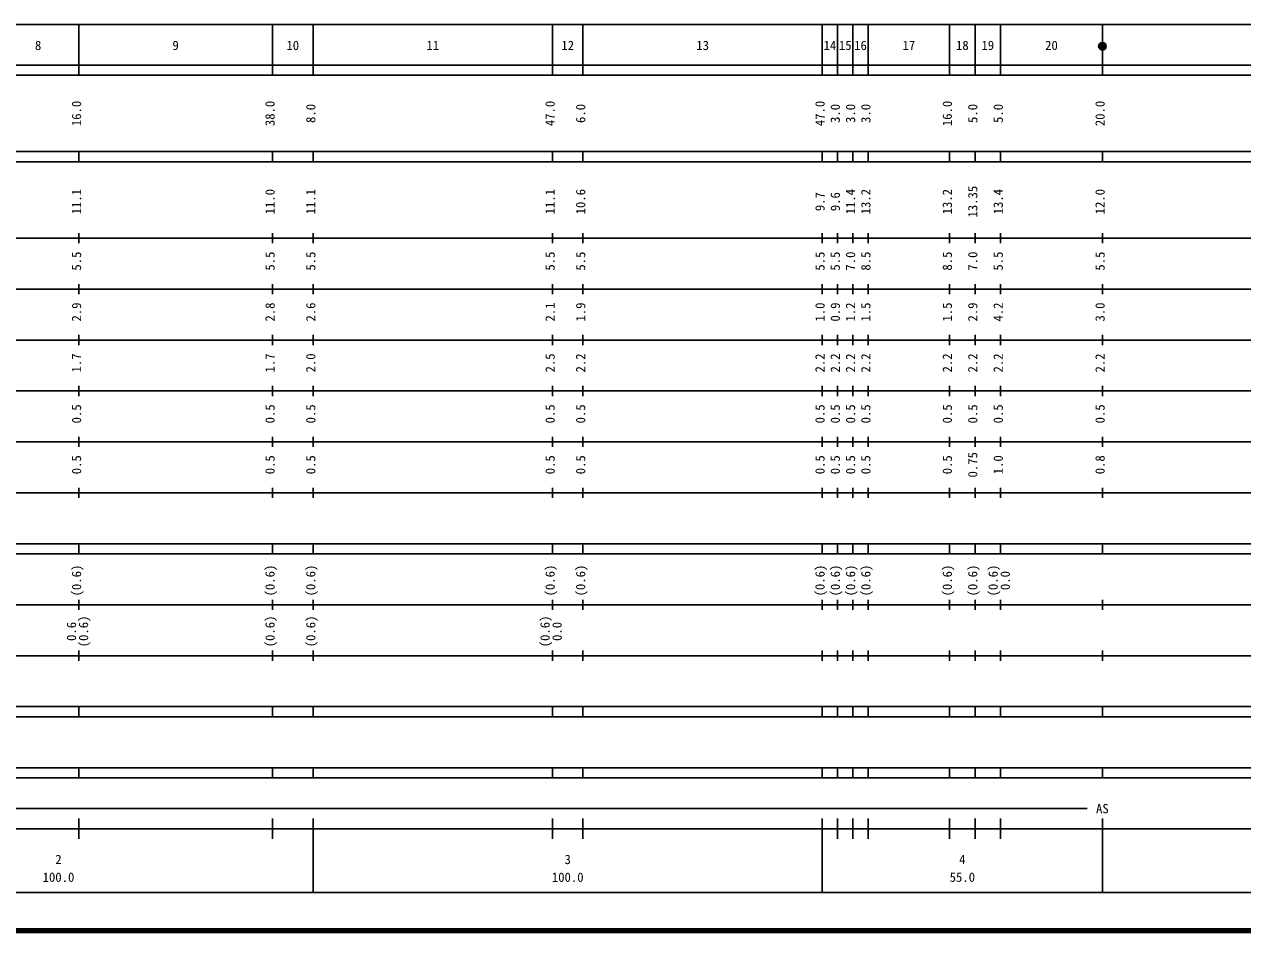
# Model space of a CAD drawing. Units: millimetres on the paper, enlarged 1000 times. Extents: x 40000 to 680000, y 20000 to 380000.
# Drawn here: x 211298 to 450543, y 20000 to 198000 of the extents above; entities that cross this region are included whole.
import ezdxf
from ezdxf.enums import TextEntityAlignment as Align

# ---------------------------------------------------------------- set-up
doc = ezdxf.new("R2010")
doc.units = ezdxf.units.MM
doc.header["$LTSCALE"] = 1000
doc.layers.add('M-TTL', color=2, linetype='Continuous', lineweight=140)
doc.layers.add('M-TTL-BAND', color=7, linetype='Continuous', lineweight=25)
doc.styles.add('ＭＳ ゴシック', font='')
doc.styles.get('ＭＳ ゴシック').set_extended_font_data('MS Gothic')

msp = doc.modelspace()

# ---------------------------------------------------------------- hatches: boundary and pattern name
at = {"layer": 'M-TTL-BAND'}
msp.add_hatch(color=256, dxfattribs=at).paths.add_polyline_path([(423750, 193700), (423749, 193729), (423748, 193759), (423745, 193788), (423741, 193817), (423736, 193846), (423729, 193875), (423722, 193904), (423713, 193932), (423704, 193960), (423693, 193987), (423681, 194014), (423668, 194040), (423654, 194066), (423639, 194092), (423624, 194117), (423607, 194141), (423589, 194164), (423570, 194187), (423551, 194209), (423530, 194230), (423509, 194251), (423487, 194270), (423464, 194289), (423441, 194307), (423417, 194324), (423392, 194339), (423366, 194354), (423340, 194368), (423314, 194381), (423287, 194393), (423260, 194404), (423232, 194413), (423204, 194422), (423175, 194429), (423146, 194436), (423117, 194441), (423088, 194445), (423059, 194448), (423029, 194449), (423000, 194450), (422971, 194449), (422941, 194448), (422912, 194445), (422883, 194441), (422854, 194436), (422825, 194429), (422796, 194422), (422768, 194413), (422740, 194404), (422713, 194393), (422686, 194381), (422660, 194368), (422634, 194354), (422608, 194339), (422583, 194324), (422559, 194307), (422536, 194289), (422513, 194270), (422491, 194251), (422470, 194230), (422449, 194209), (422430, 194187), (422411, 194164), (422393, 194141), (422376, 194117), (422361, 194092), (422346, 194066), (422332, 194040), (422319, 194014), (422307, 193987), (422296, 193960), (422287, 193932), (422278, 193904), (422271, 193875), (422264, 193846), (422259, 193817), (422255, 193788), (422252, 193759), (422251, 193729), (422250, 193700), (422251, 193671), (422252, 193641), (422255, 193612), (422259, 193583), (422264, 193554), (422271, 193525), (422278, 193496), (422287, 193468), (422296, 193440), (422307, 193413), (422319, 193386), (422332, 193360), (422346, 193334), (422361, 193308), (422376, 193283), (422393, 193259), (422411, 193236), (422430, 193213), (422449, 193191), (422470, 193170), (422491, 193149), (422513, 193130), (422536, 193111), (422559, 193093), (422583, 193076), (422608, 193061), (422634, 193046), (422660, 193032), (422686, 193019), (422713, 193007), (422740, 192996), (422768, 192987), (422796, 192978), (422825, 192971), (422854, 192964), (422883, 192959), (422912, 192955), (422941, 192952), (422971, 192951), (423000, 192950), (423029, 192951), (423059, 192952), (423088, 192955), (423117, 192959), (423146, 192964), (423175, 192971), (423204, 192978), (423232, 192987), (423260, 192996), (423287, 193007), (423314, 193019), (423340, 193032), (423366, 193046), (423392, 193061), (423417, 193076), (423441, 193093), (423464, 193111), (423487, 193130), (423509, 193149), (423530, 193170), (423551, 193191), (423570, 193213), (423589, 193236), (423607, 193259), (423624, 193283), (423639, 193308), (423654, 193334), (423668, 193360), (423681, 193386), (423693, 193413), (423704, 193440), (423713, 193468), (423722, 193496), (423729, 193525), (423736, 193554), (423741, 193583), (423745, 193612), (423748, 193641), (423749, 193671)])

# ---------------------------------------------------------------- linework, layer by layer
at = {"layer": 'M-TTL'}
msp.add_line((40000, 20000), (680000, 20000), dxfattribs=at)
at = {"layer": 'M-TTL-BAND'}
for p, q in [((68000, 198000), (579000, 198000)), ((222000, 188000), (222000, 198000)), ((260000, 188000), (260000, 198000)), ((268000, 188000), (268000, 198000)), ((315000, 188000), (315000, 198000)), ((321000, 188000), (321000, 198000)), ((368000, 188000), (368000, 198000)), ((371000, 188000), (371000, 198000)), ((374000, 188000), (374000, 198000)), ((377000, 188000), (377000, 198000)), ((393000, 188000), (393000, 198000)), ((398000, 188000), (398000, 198000)), ((403000, 188000), (403000, 198000)), ((423000, 188000), (423000, 198000)), ((40000, 190000), (579000, 190000)), ((40000, 188000), (579000, 188000)), ((40000, 173000), (579000, 173000)), ((222000, 171000), (222000, 173000)), ((260000, 171000), (260000, 173000)), ((268000, 171000), (268000, 173000)), ((315000, 171000), (315000, 173000)), ((321000, 171000), (321000, 173000)), ((368000, 171000), (368000, 173000)), ((371000, 171000), (371000, 173000)), ((374000, 171000), (374000, 173000)), ((377000, 171000), (377000, 173000)), ((393000, 171000), (393000, 173000)), ((398000, 171000), (398000, 173000)), ((403000, 171000), (403000, 173000)), ((423000, 171000), (423000, 173000)), ((40000, 171000), (579000, 171000)), ((40000, 156000), (579000, 156000)), ((222000, 155000), (222000, 157000)), ((260000, 155000), (260000, 157000)), ((268000, 155000), (268000, 157000)), ((315000, 155000), (315000, 157000)), ((321000, 155000), (321000, 157000)), ((368000, 155000), (368000, 157000)), ((371000, 155000), (371000, 157000)), ((374000, 155000), (374000, 157000)), ((377000, 155000), (377000, 157000)), ((393000, 155000), (393000, 157000)), ((398000, 155000), (398000, 157000)), ((403000, 155000), (403000, 157000)), ((423000, 155000), (423000, 157000)), ((46000, 146000), (579000, 146000)), ((222000, 145000), (222000, 147000)), ((260000, 145000), (260000, 147000)), ((268000, 145000), (268000, 147000)), ((315000, 145000), (315000, 147000)), ((321000, 145000), (321000, 147000)), ((368000, 145000), (368000, 147000)), ((371000, 145000), (371000, 147000)), ((374000, 145000), (374000, 147000)), ((377000, 145000), (377000, 147000)), ((393000, 145000), (393000, 147000)), ((398000, 145000), (398000, 147000)), ((403000, 145000), (403000, 147000)), ((423000, 145000), (423000, 147000)), ((222000, 135000), (222000, 137000)), ((260000, 135000), (260000, 137000)), ((268000, 135000), (268000, 137000)), ((315000, 135000), (315000, 137000)), ((321000, 135000), (321000, 137000)), ((368000, 135000), (368000, 137000)), ((371000, 135000), (371000, 137000)), ((374000, 135000), (374000, 137000)), ((377000, 135000), (377000, 137000)), ((393000, 135000), (393000, 137000)), ((398000, 135000), (398000, 137000)), ((403000, 135000), (403000, 137000)), ((423000, 135000), (423000, 137000)), ((52000, 136000), (579000, 136000)), ((222000, 125000), (222000, 127000)), ((260000, 125000), (260000, 127000)), ((268000, 125000), (268000, 127000)), ((315000, 125000), (315000, 127000)), ((321000, 125000), (321000, 127000)), ((368000, 125000), (368000, 127000)), ((371000, 125000), (371000, 127000)), ((374000, 125000), (374000, 127000)), ((377000, 125000), (377000, 127000)), ((393000, 125000), (393000, 127000)), ((398000, 125000), (398000, 127000)), ((403000, 125000), (403000, 127000)), ((423000, 125000), (423000, 127000)), ((46000, 126000), (579000, 126000)), ((52000, 116000), (579000, 116000)), ((222000, 115000), (222000, 117000)), ((260000, 115000), (260000, 117000)), ((268000, 115000), (268000, 117000)), ((315000, 115000), (315000, 117000)), ((321000, 115000), (321000, 117000)), ((368000, 115000), (368000, 117000)), ((371000, 115000), (371000, 117000)), ((374000, 115000), (374000, 117000)), ((377000, 115000), (377000, 117000)), ((393000, 115000), (393000, 117000)), ((398000, 115000), (398000, 117000)), ((403000, 115000), (403000, 117000)), ((423000, 115000), (423000, 117000)), ((46000, 106000), (579000, 106000)), ((222000, 105000), (222000, 107000)), ((260000, 105000), (260000, 107000)), ((268000, 105000), (268000, 107000)), ((315000, 105000), (315000, 107000)), ((321000, 105000), (321000, 107000)), ((368000, 105000), (368000, 107000)), ((371000, 105000), (371000, 107000)), ((374000, 105000), (374000, 107000)), ((377000, 105000), (377000, 107000)), ((393000, 105000), (393000, 107000)), ((398000, 105000), (398000, 107000)), ((403000, 105000), (403000, 107000)), ((423000, 105000), (423000, 107000)), ((40000, 96000), (579000, 96000)), ((222000, 94000), (222000, 96000)), ((260000, 94000), (260000, 96000)), ((268000, 94000), (268000, 96000)), ((315000, 94000), (315000, 96000)), ((321000, 94000), (321000, 96000)), ((368000, 94000), (368000, 96000)), ((371000, 94000), (371000, 96000)), ((374000, 94000), (374000, 96000)), ((377000, 94000), (377000, 96000)), ((393000, 94000), (393000, 96000)), ((398000, 94000), (398000, 96000)), ((403000, 94000), (403000, 96000)), ((423000, 94000), (423000, 96000)), ((40000, 94000), (579000, 94000)), ((49000, 84000), (579000, 84000)), ((222000, 83000), (222000, 85000)), ((260000, 83000), (260000, 85000)), ((268000, 83000), (268000, 85000)), ((315000, 83000), (315000, 85000)), ((321000, 83000), (321000, 85000)), ((368000, 83000), (368000, 85000)), ((371000, 83000), (371000, 85000)), ((374000, 83000), (374000, 85000)), ((377000, 83000), (377000, 85000)), ((393000, 83000), (393000, 85000)), ((398000, 83000), (398000, 85000)), ((403000, 83000), (403000, 85000)), ((423000, 83000), (423000, 85000)), ((222000, 73000), (222000, 75000)), ((260000, 73000), (260000, 75000)), ((268000, 73000), (268000, 75000)), ((315000, 73000), (315000, 75000)), ((321000, 73000), (321000, 75000)), ((368000, 73000), (368000, 75000)), ((371000, 73000), (371000, 75000)), ((374000, 73000), (374000, 75000)), ((377000, 73000), (377000, 75000)), ((393000, 73000), (393000, 75000)), ((398000, 73000), (398000, 75000)), ((403000, 73000), (403000, 75000)), ((423000, 73000), (423000, 75000)), ((40000, 74000), (579000, 74000)), ((40000, 64000), (579000, 64000)), ((222000, 62000), (222000, 64000)), ((260000, 62000), (260000, 64000)), ((268000, 62000), (268000, 64000)), ((315000, 62000), (315000, 64000)), ((321000, 62000), (321000, 64000)), ((368000, 62000), (368000, 64000)), ((371000, 62000), (371000, 64000)), ((374000, 62000), (374000, 64000)), ((377000, 62000), (377000, 64000)), ((393000, 62000), (393000, 64000)), ((398000, 62000), (398000, 64000)), ((403000, 62000), (403000, 64000)), ((423000, 62000), (423000, 64000)), ((40000, 62000), (579000, 62000)), ((40000, 52000), (579000, 52000)), ((222000, 50000), (222000, 52000)), ((260000, 50000), (260000, 52000)), ((268000, 50000), (268000, 52000)), ((315000, 50000), (315000, 52000)), ((321000, 50000), (321000, 52000)), ((368000, 50000), (368000, 52000)), ((371000, 50000), (371000, 52000)), ((374000, 50000), (374000, 52000)), ((377000, 50000), (377000, 52000)), ((393000, 50000), (393000, 52000)), ((398000, 50000), (398000, 52000)), ((403000, 50000), (403000, 52000)), ((423000, 50000), (423000, 52000)), ((40000, 50000), (579000, 50000)), ((71000, 44000), (420000, 44000)), ((222000, 38000), (222000, 42000)), ((260000, 38000), (260000, 42000)), ((268000, 27500), (268000, 42000)), ((315000, 38000), (315000, 42000)), ((321000, 38000), (321000, 42000)), ((368000, 27500), (368000, 42000)), ((371000, 38000), (371000, 42000)), ((374000, 38000), (374000, 42000)), ((377000, 38000), (377000, 42000)), ((393000, 38000), (393000, 42000)), ((398000, 38000), (398000, 42000)), ((403000, 38000), (403000, 42000)), ((423000, 27500), (423000, 42000)), ((40000, 40000), (579000, 40000)), ((68000, 27500), (579000, 27500))]:
    msp.add_line(p, q, dxfattribs=at)
for radius in [750, 700]:
    msp.add_circle((423000, 193700), radius, dxfattribs=at)

# ---------------------------------------------------------------- texts
at = {"layer": 'M-TTL-BAND', "style": 'ＭＳ ゴシック'}
for s, p in [('8', (214000, 192405)), ('9', (241000, 192405)), ('10', (264000, 192405)), ('11', (291500, 192405)), ('12', (318000, 192405)), ('13', (344500, 192405)), ('14', (369500, 192405)), ('15', (372500, 192405)), ('16', (375500, 192405)), ('17', (385000, 192405)), ('18', (395500, 192405)), ('19', (400500, 192405)), ('20', (413000, 192405)), ('AS', (423000, 42500)), ('2', (218000, 32523)), ('3', (318000, 32523)), ('4', (395500, 32523)), ('100.0', (218000, 29033)), ('100.0', (318000, 29033)), ('55.0', (395500, 29033))]:
    msp.add_text(s, height=1833, dxfattribs=at).set_placement(p, align=Align.BOTTOM_CENTER)
for s, p in [('16.0', (223000, 180500)), ('38.0', (261000, 180500)), ('8.0', (269000, 180500)), ('47.0', (316000, 180500)), ('6.0', (322000, 180500)), ('47.0', (369000, 180500)), ('3.0', (372000, 180500)), ('3.0', (375000, 180500)), ('3.0', (378000, 180500)), ('16.0', (394000, 180500)), ('5.0', (399000, 180500)), ('5.0', (404000, 180500)), ('20.0', (424000, 180500)), ('11.1', (223000, 163174)), ('11.0', (261000, 163174)), ('11.1', (269000, 163174)), ('11.1', (316000, 163174)), ('10.6', (322000, 163174)), ('11.4', (375000, 163174)), ('13.2', (378000, 163174)), ('13.2', (394000, 163174)), ('13.35', (399000, 163174)), ('13.4', (404000, 163174)), ('12.0', (424000, 163174)), ('9.7', (369000, 163174)), ('9.6', (372000, 163174)), ('5.5', (223000, 151500)), ('5.5', (261000, 151500)), ('5.5', (269000, 151500)), ('5.5', (316000, 151500)), ('5.5', (322000, 151500)), ('5.5', (369000, 151500)), ('5.5', (372000, 151500)), ('7.0', (375000, 151500)), ('8.5', (378000, 151500)), ('8.5', (394000, 151500)), ('7.0', (399000, 151500)), ('5.5', (404000, 151500)), ('5.5', (424000, 151500)), ('2.9', (223000, 141500)), ('2.8', (261000, 141500)), ('2.6', (269000, 141500)), ('2.1', (316000, 141500)), ('1.9', (322000, 141500)), ('1.0', (369000, 141500)), ('0.9', (372000, 141500)), ('1.2', (375000, 141500)), ('1.5', (378000, 141500)), ('1.5', (394000, 141500)), ('2.9', (399000, 141500)), ('4.2', (404000, 141500)), ('3.0', (424000, 141500)), ('1.7', (223000, 131500)), ('1.7', (261000, 131500)), ('2.0', (269000, 131500)), ('2.5', (316000, 131500)), ('2.2', (322000, 131500)), ('2.2', (369000, 131500)), ('2.2', (372000, 131500)), ('2.2', (375000, 131500)), ('2.2', (378000, 131500)), ('2.2', (394000, 131500)), ('2.2', (399000, 131500)), ('2.2', (404000, 131500)), ('2.2', (424000, 131500)), ('0.5', (223000, 121500)), ('0.5', (261000, 121500)), ('0.5', (269000, 121500)), ('0.5', (316000, 121500)), ('0.5', (322000, 121500)), ('0.5', (369000, 121500)), ('0.5', (372000, 121500)), ('0.5', (375000, 121500)), ('0.5', (378000, 121500)), ('0.5', (394000, 121500)), ('0.5', (399000, 121500)), ('0.5', (404000, 121500)), ('0.5', (424000, 121500)), ('0.5', (223000, 111500)), ('0.5', (261000, 111500)), ('0.5', (269000, 111500)), ('0.5', (316000, 111500)), ('0.5', (322000, 111500)), ('0.5', (369000, 111500)), ('0.5', (372000, 111500)), ('0.5', (375000, 111500)), ('0.5', (378000, 111500)), ('0.5', (394000, 111500)), ('0.75', (399000, 111500)), ('1.0', (404000, 111500)), ('0.8', (424000, 111500)), ('(0.6)', (223000, 88764)), ('(0.6)', (261000, 88764)), ('(0.6)', (269000, 88764)), ('(0.6)', (316000, 88764)), ('(0.6)', (322000, 88764)), ('(0.6)', (369000, 88764)), ('(0.6)', (372000, 88764)), ('(0.6)', (375000, 88764)), ('(0.6)', (378000, 88764)), ('(0.6)', (394000, 88764)), ('(0.6)', (399000, 88764)), ('(0.6)', (403000, 88764)), ('0.0', (405370, 88764)), ('(0.6)', (224370, 78764)), ('(0.6)', (261000, 78764)), ('(0.6)', (269000, 78764)), ('(0.6)', (315000, 78764)), ('0.6', (222000, 78764)), ('0.0', (317370, 78764))]:
    msp.add_text(s, height=1833, rotation=90, dxfattribs=at).set_placement(p, align=Align.BOTTOM_CENTER)

doc.saveas('drawing.dxf')
